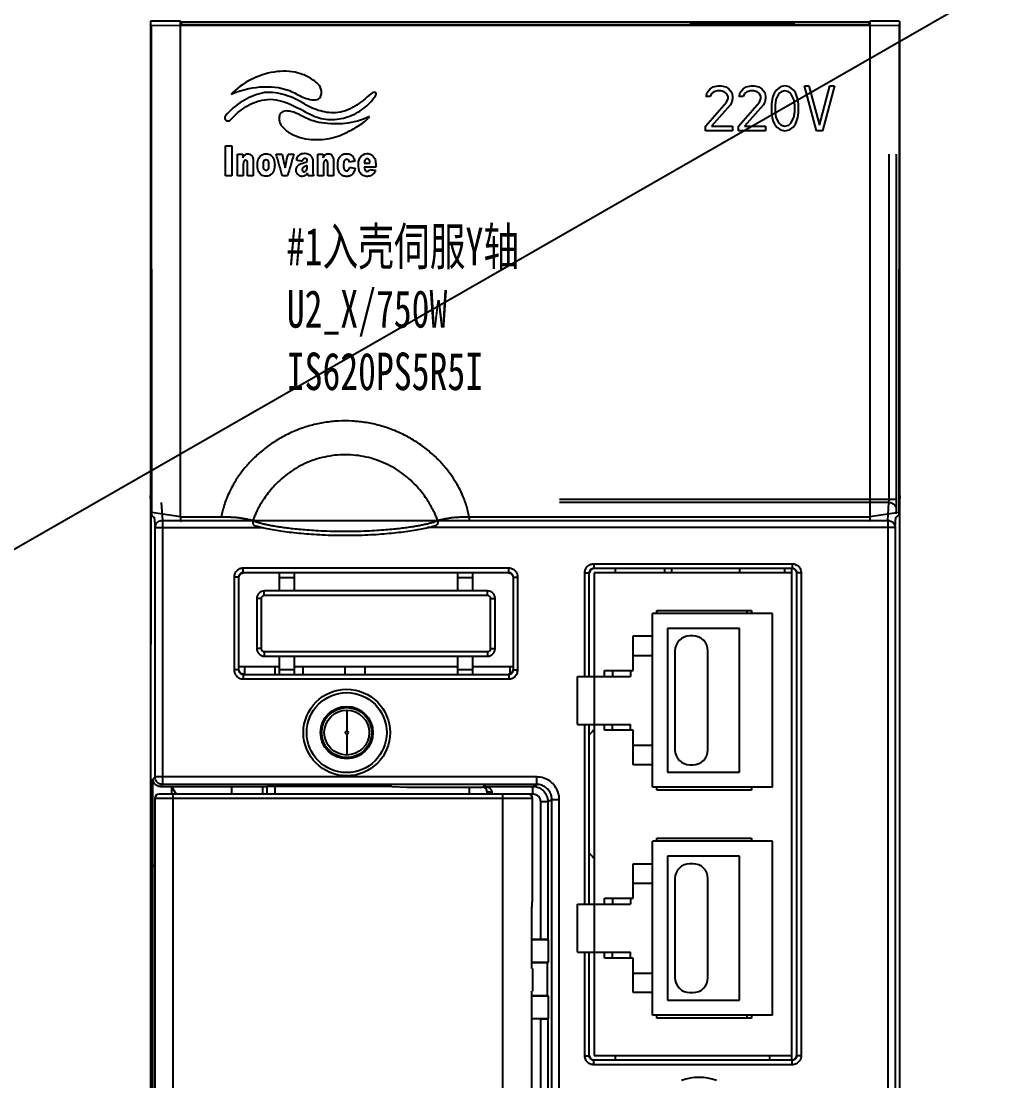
# Model space of a CAD drawing. Header units: millimetres. Extents: x 336 to 12810, y -1577 to 4105.
# Drawn here: x 7653.4 to 7719, y 3924.3 to 3995.1 of the extents above; entities that cross this region are included whole.
import ezdxf

# ---------------------------------------------------------------- set-up
doc = ezdxf.new("R2010")
doc.units = ezdxf.units.MM
doc.layers.add('03___PRT_ALL_CURVES', color=7, linetype='Continuous')
doc.layers.add('20_ALL_FEATURES', color=7, linetype='Continuous')
doc.styles.add('宋', font='', dxfattribs={"width": 0.7})
doc.styles.add('样式 8', font='arial.ttf', dxfattribs={"width": 0.6, "height": 2.5})
doc.styles.get('宋').set_extended_font_data('SimSun')

msp = doc.modelspace()

# ---------------------------------------------------------------- linework, layer by layer
at = {"color": 2}
msp.add_line((6148.29, 3097.062), (7905.608, 4104.721), dxfattribs=at)
at = {"color": 7, "linetype": 'Continuous'}
for p, q in [((7662.021, 3994.873), (7662.021, 3835.978)), ((7662.021, 3994.873), (7662.031, 3994.873)), ((7662.074, 3994.784), (7662.021, 3994.873)), ((7664.021, 3995.052), (7662.031, 3995.052)), ((7662.031, 3995.052), (7662.031, 3994.873)), ((7662.074, 3994.784), (7662.091, 3962.265)), ((7662.074, 3994.784), (7664.021, 3994.755)), ((7664.021, 3994.827), (7664.021, 3995.051)), ((7710.021, 3994.979), (7664.021, 3994.979)), ((7664.121, 3994.904), (7664.021, 3994.904)), ((7665.021, 3994.813), (7664.021, 3994.827)), ((7664.021, 3961.978), (7664.021, 3994.755)), ((7710.021, 3994.755), (7664.021, 3994.755)), ((7664.121, 3994.904), (7664.121, 3994.826)), ((7709.021, 3994.813), (7665.021, 3994.813)), ((7698.021, 3994.979), (7698.021, 3994.94)), ((7698.021, 3994.94), (7705.021, 3994.94)), ((7705.021, 3994.979), (7705.021, 3994.94)), ((7710.021, 3994.827), (7709.021, 3994.813)), ((7709.986, 3994.904), (7709.907, 3994.826)), ((7709.985, 3994.828), (7709.986, 3994.904)), ((7710.021, 3994.904), (7709.986, 3994.904)), ((7712.011, 3995.052), (7710.021, 3995.052)), ((7710.021, 3995.052), (7710.021, 3994.827)), ((7710.021, 3994.755), (7711.969, 3994.784)), ((7710.021, 3994.755), (7710.021, 3961.978)), ((7711.969, 3994.784), (7711.952, 3962.265)), ((7711.969, 3994.784), (7712.021, 3994.873)), ((7712.011, 3995.052), (7712.011, 3994.873)), ((7712.021, 3994.873), (7712.011, 3994.873)), ((7712.021, 3835.979), (7712.021, 3994.873)), ((7711.303, 3963.132), (7711.303, 3986.179)), ((7711.803, 3963.132), (7711.803, 3986.179)), ((7662.091, 3962.187), (7662.021, 3963.4)), ((7662.022, 3963.381), (7662.021, 3963.4)), ((7662.09, 3962.187), (7662.022, 3963.381)), ((7712.021, 3963.4), (7711.952, 3962.187)), ((7712.021, 3963.381), (7711.957, 3962.265)), ((7712.021, 3963.4), (7712.021, 3963.381)), ((7662.749, 3962.939), (7662.827, 3961.738)), ((7711.803, 3963.132), (7689.321, 3963.132)), ((7711.294, 3962.939), (7689.321, 3962.939)), ((7711.216, 3961.738), (7711.294, 3962.939)), ((7662.021, 3962.479), (7662.06, 3962.479)), ((7662.06, 3953.479), (7662.06, 3962.479)), ((7664.021, 3961.969), (7662.091, 3962.265)), ((7662.091, 3962.187), (7662.091, 3962.17)), ((7662.282, 3961.951), (7662.327, 3961.255)), ((7664.021, 3961.978), (7666.758, 3961.978)), ((7683.285, 3961.978), (7710.021, 3961.978)), ((7683.285, 3961.978), (7683.285, 3961.678)), ((7711.952, 3962.265), (7710.022, 3961.969)), ((7711.716, 3961.255), (7711.761, 3961.951)), ((7711.776, 3962.182), (7711.794, 3962.456)), ((7711.952, 3962.187), (7711.951, 3962.17)), ((7662.327, 3944.618), (7662.327, 3961.255)), ((7662.327, 3961.255), (7669.534, 3961.255)), ((7662.827, 3961.738), (7711.216, 3961.738)), ((7662.827, 3961.738), (7662.827, 3944.118)), ((7711.716, 3961.255), (7680.509, 3961.255)), ((7711.216, 3961.738), (7711.216, 3836.284)), ((7711.716, 3961.255), (7711.716, 3836.284)), ((7668.206, 3958.244), (7668.206, 3958.544)), ((7685.937, 3958.544), (7668.206, 3958.544)), ((7685.937, 3958.244), (7685.937, 3958.544)), ((7691.605, 3958.845), (7704.838, 3958.845)), ((7691.605, 3958.845), (7691.605, 3958.545)), ((7691.605, 3958.545), (7704.838, 3958.545)), ((7693.021, 3958.545), (7693.021, 3958.229)), ((7696.321, 3958.545), (7696.321, 3958.229)), ((7696.821, 3958.229), (7696.821, 3958.545)), ((7701.321, 3958.545), (7701.321, 3958.229)), ((7704.321, 3958.545), (7704.321, 3958.229)), ((7704.821, 3925.729), (7704.821, 3958.545)), ((7704.838, 3958.845), (7704.838, 3958.545)), ((7667.606, 3957.944), (7667.606, 3951.763)), ((7667.906, 3957.944), (7667.606, 3957.944)), ((7667.906, 3957.944), (7667.906, 3951.763)), ((7667.906, 3957.944), (7667.921, 3957.929)), ((7668.206, 3958.244), (7668.221, 3958.229)), ((7685.937, 3958.244), (7668.206, 3958.244)), ((7670.621, 3958.229), (7670.621, 3957.029)), ((7670.621, 3957.929), (7671.621, 3957.929)), ((7671.621, 3958.229), (7671.621, 3957.029)), ((7682.521, 3958.229), (7682.521, 3957.029)), ((7682.521, 3957.929), (7683.521, 3957.929)), ((7683.521, 3958.229), (7683.521, 3957.029)), ((7685.922, 3958.229), (7685.937, 3958.244)), ((7686.221, 3957.929), (7686.237, 3957.944)), ((7686.237, 3951.763), (7686.237, 3957.944)), ((7686.237, 3957.944), (7686.537, 3957.944)), ((7686.537, 3951.763), (7686.537, 3957.944)), ((7691.005, 3951.329), (7691.005, 3958.245)), ((7691.005, 3958.245), (7691.305, 3958.245)), ((7691.305, 3951.329), (7691.305, 3958.245)), ((7704.821, 3958.229), (7691.621, 3958.229)), ((7691.621, 3958.229), (7691.621, 3951.329)), ((7705.138, 3958.245), (7705.138, 3926.012)), ((7705.438, 3958.245), (7705.138, 3958.245)), ((7705.438, 3958.245), (7705.438, 3926.012)), ((7669.621, 3956.729), (7669.621, 3957.029)), ((7684.521, 3957.029), (7669.621, 3957.029)), ((7684.521, 3956.729), (7684.521, 3957.029)), ((7669.121, 3956.529), (7669.121, 3953.179)), ((7669.421, 3956.529), (7669.121, 3956.529)), ((7669.421, 3956.529), (7669.421, 3953.179)), ((7684.521, 3956.729), (7669.621, 3956.729)), ((7684.721, 3956.529), (7685.021, 3956.529)), ((7684.721, 3953.179), (7684.721, 3956.529)), ((7685.021, 3953.179), (7685.021, 3956.529)), ((7695.821, 3955.729), (7702.121, 3955.729)), ((7695.821, 3955.529), (7695.821, 3955.729)), ((7701.821, 3955.729), (7701.821, 3955.529)), ((7702.121, 3955.729), (7702.121, 3955.529)), ((7703.521, 3955.529), (7695.521, 3955.529)), ((7695.521, 3943.929), (7695.521, 3955.529)), ((7703.521, 3943.929), (7703.521, 3955.529)), ((7701.321, 3954.529), (7696.521, 3954.529)), ((7696.521, 3954.529), (7696.521, 3944.929)), ((7701.321, 3944.929), (7701.321, 3954.529)), ((7662.021, 3953.479), (7662.06, 3953.479)), ((7694.221, 3951.729), (7694.221, 3954.029)), ((7694.221, 3954.029), (7695.521, 3954.029)), ((7698.221, 3954.029), (7698.021, 3954.029)), ((7669.421, 3953.179), (7669.121, 3953.179)), ((7669.621, 3952.979), (7669.621, 3952.679)), ((7669.621, 3952.979), (7684.521, 3952.979)), ((7684.521, 3952.979), (7684.521, 3952.679)), ((7684.721, 3953.179), (7685.021, 3953.179)), ((7697.021, 3953.029), (7697.021, 3946.429)), ((7699.221, 3946.429), (7699.221, 3953.029)), ((7669.621, 3952.679), (7684.521, 3952.679)), ((7670.621, 3952.679), (7670.621, 3951.479)), ((7671.621, 3952.679), (7671.621, 3951.479)), ((7682.521, 3952.679), (7682.521, 3951.479)), ((7683.521, 3952.679), (7683.521, 3951.479)), ((7694.221, 3952.729), (7695.521, 3952.729)), ((7667.906, 3951.763), (7667.606, 3951.763)), ((7667.906, 3951.763), (7667.921, 3951.779)), ((7667.921, 3951.979), (7670.621, 3951.979)), ((7668.206, 3951.463), (7668.221, 3951.479)), ((7668.206, 3951.463), (7668.206, 3951.163)), ((7668.206, 3951.463), (7685.937, 3951.463)), ((7668.321, 3951.479), (7668.321, 3951.979)), ((7670.321, 3951.979), (7670.321, 3951.479)), ((7670.621, 3951.779), (7671.621, 3951.779)), ((7671.621, 3951.979), (7682.521, 3951.979)), ((7672.221, 3951.479), (7672.221, 3951.979)), ((7675.021, 3951.479), (7675.021, 3951.979)), ((7676.321, 3951.979), (7676.321, 3951.479)), ((7682.521, 3951.779), (7683.521, 3951.779)), ((7683.521, 3951.979), (7686.221, 3951.979)), ((7685.937, 3951.463), (7685.922, 3951.479)), ((7685.937, 3951.463), (7685.937, 3951.163)), ((7686.021, 3951.479), (7686.021, 3951.979)), ((7686.237, 3951.763), (7686.221, 3951.779)), ((7686.237, 3951.763), (7686.537, 3951.763)), ((7692.321, 3951.729), (7694.221, 3951.729)), ((7692.321, 3951.329), (7692.321, 3951.729)), ((7692.851, 3951.729), (7692.851, 3951.329)), ((7694.051, 3951.729), (7694.051, 3951.329)), ((7668.206, 3951.163), (7685.937, 3951.163)), ((7690.521, 3951.329), (7694.051, 3951.329)), ((7690.521, 3948.129), (7690.521, 3951.329)), ((7691.645, 3948.129), (7691.645, 3951.329)), ((7675.121, 3949.079), (7675.121, 3947.679)), ((7690.521, 3948.129), (7694.051, 3948.129)), ((7691.005, 3936.129), (7691.005, 3948.129)), ((7691.305, 3936.129), (7691.305, 3948.129)), ((7691.621, 3948.129), (7691.621, 3936.129)), ((7692.321, 3947.729), (7692.321, 3948.129)), ((7692.851, 3947.729), (7692.851, 3948.129)), ((7694.051, 3947.729), (7694.051, 3948.129)), ((7675.121, 3947.479), (7675.121, 3946.079)), ((7694.221, 3947.729), (7692.321, 3947.729)), ((7694.221, 3945.429), (7694.221, 3947.729)), ((7694.221, 3946.729), (7695.521, 3946.729)), ((7695.521, 3945.429), (7694.221, 3945.429)), ((7698.021, 3945.429), (7698.221, 3945.429)), ((7662.327, 3944.618), (7662.187, 3944.478)), ((7662.187, 3938.644), (7662.187, 3944.478)), ((7687.801, 3944.618), (7662.327, 3944.618)), ((7687.801, 3944.118), (7687.801, 3944.618)), ((7696.521, 3944.929), (7701.321, 3944.929)), ((7662.827, 3944.118), (7662.687, 3943.979)), ((7662.687, 3943.979), (7669.516, 3943.979)), ((7687.801, 3944.118), (7662.827, 3944.118)), ((7663.421, 3943.979), (7663.734, 3943.479)), ((7663.421, 3943.979), (7663.421, 3943.479)), ((7667.421, 3943.979), (7667.421, 3943.479)), ((7669.516, 3943.479), (7669.516, 3943.979)), ((7678.121, 3943.975), (7669.799, 3943.975)), ((7669.818, 3943.975), (7669.816, 3943.973)), ((7669.816, 3943.479), (7669.816, 3943.973)), ((7670.321, 3943.975), (7670.321, 3943.479)), ((7678.121, 3943.975), (7679.121, 3943.94)), ((7679.121, 3943.94), (7684.183, 3943.94)), ((7683.321, 3943.479), (7683.321, 3943.94)), ((7684.183, 3943.94), (7684.23, 3943.987)), ((7684.23, 3943.987), (7687.54, 3943.987)), ((7684.483, 3943.64), (7684.517, 3943.674)), ((7684.483, 3943.479), (7684.483, 3943.64)), ((7687.539, 3943.487), (7687.539, 3943.987)), ((7687.54, 3943.987), (7687.801, 3944.118)), ((7703.521, 3943.929), (7695.521, 3943.929)), ((7695.821, 3943.729), (7695.821, 3943.929)), ((7702.121, 3943.729), (7695.821, 3943.729)), ((7702.121, 3943.929), (7702.121, 3943.729)), ((7662.306, 3943.179), (7662.306, 3850.779)), ((7687.506, 3943.179), (7662.306, 3943.179)), ((7687.206, 3943.479), (7662.606, 3943.479)), ((7663.506, 3943.479), (7663.506, 3850.479)), ((7685.506, 3943.479), (7685.506, 3850.479)), ((7687.206, 3943.487), (7687.539, 3943.487)), ((7687.506, 3936.499), (7687.506, 3943.179)), ((7688.039, 3942.987), (7688.039, 3933.771)), ((7688.039, 3942.987), (7688.538, 3942.987)), ((7688.538, 3942.987), (7688.801, 3943.119)), ((7688.538, 3942.987), (7688.538, 3933.763)), ((7688.801, 3850.838), (7688.801, 3943.119)), ((7688.801, 3943.119), (7689.301, 3943.119)), ((7689.301, 3850.838), (7689.301, 3943.119)), ((7703.521, 3940.329), (7695.521, 3940.329)), ((7695.521, 3928.729), (7695.521, 3940.329)), ((7695.821, 3940.529), (7702.121, 3940.529)), ((7695.821, 3940.329), (7695.821, 3940.529)), ((7702.121, 3940.529), (7702.121, 3940.329)), ((7703.521, 3928.729), (7703.521, 3940.329)), ((7701.321, 3939.329), (7696.521, 3939.329)), ((7696.521, 3939.329), (7696.521, 3929.729)), ((7701.321, 3929.729), (7701.321, 3939.329)), ((7662.306, 3938.764), (7662.186, 3938.643)), ((7662.186, 3904.88), (7662.186, 3938.643)), ((7694.221, 3936.529), (7694.221, 3938.829)), ((7694.221, 3938.829), (7695.521, 3938.829)), ((7698.221, 3938.829), (7698.021, 3938.829)), ((7694.221, 3937.529), (7695.521, 3937.529)), ((7697.021, 3937.829), (7697.021, 3931.229)), ((7699.221, 3931.229), (7699.221, 3937.829)), ((7692.321, 3936.129), (7692.321, 3936.529)), ((7692.321, 3936.529), (7694.221, 3936.529)), ((7692.851, 3936.529), (7692.851, 3936.129)), ((7694.051, 3936.529), (7694.051, 3936.129)), ((7687.475, 3931.829), (7687.475, 3935.899)), ((7687.48, 3935.887), (7687.475, 3935.899)), ((7687.48, 3931.829), (7687.48, 3935.887)), ((7690.521, 3932.929), (7690.521, 3936.129)), ((7690.521, 3936.129), (7694.051, 3936.129)), ((7691.645, 3932.929), (7691.645, 3936.129)), ((7688.039, 3933.771), (7687.48, 3933.771)), ((7688.577, 3933.743), (7687.48, 3933.743)), ((7688.538, 3933.763), (7688.577, 3933.743)), ((7688.577, 3932.249), (7688.577, 3933.743)), ((7687.48, 3932.249), (7688.577, 3932.249)), ((7688.521, 3932.221), (7688.577, 3932.249)), ((7690.521, 3932.929), (7694.051, 3932.929)), ((7691.005, 3926.012), (7691.005, 3932.929)), ((7691.305, 3926.012), (7691.305, 3932.929)), ((7691.621, 3932.929), (7691.621, 3926.029)), ((7692.321, 3932.529), (7692.321, 3932.929)), ((7694.221, 3932.529), (7692.321, 3932.529)), ((7692.851, 3932.529), (7692.851, 3932.929)), ((7694.051, 3932.529), (7694.051, 3932.929)), ((7694.221, 3930.229), (7694.221, 3932.529)), ((7687.475, 3931.829), (7687.506, 3931.829)), ((7688.521, 3932.221), (7687.48, 3932.221)), ((7687.506, 3931.829), (7687.506, 3930.329)), ((7688.521, 3930.021), (7688.521, 3932.221)), ((7694.221, 3931.529), (7695.521, 3931.529)), ((7687.475, 3922.258), (7687.475, 3930.329)), ((7687.475, 3930.329), (7687.506, 3930.329)), ((7687.48, 3922.27), (7687.48, 3930.329)), ((7695.521, 3930.229), (7694.221, 3930.229)), ((7698.021, 3930.229), (7698.221, 3930.229)), ((7688.521, 3930.021), (7687.48, 3930.021)), ((7688.577, 3929.993), (7687.48, 3929.993)), ((7688.521, 3930.021), (7688.577, 3929.993)), ((7688.577, 3928.499), (7688.577, 3929.993)), ((7696.521, 3929.729), (7701.321, 3929.729)), ((7703.521, 3928.729), (7695.521, 3928.729)), ((7695.821, 3928.529), (7695.821, 3928.729)), ((7701.821, 3928.729), (7701.821, 3928.529)), ((7702.121, 3928.729), (7702.121, 3928.529)), ((7687.48, 3928.499), (7688.577, 3928.499)), ((7688.039, 3928.471), (7687.48, 3928.471)), ((7688.039, 3928.471), (7688.039, 3889.979)), ((7688.538, 3928.479), (7688.577, 3928.499)), ((7688.538, 3928.479), (7688.538, 3889.979)), ((7702.121, 3928.529), (7695.821, 3928.529)), ((7691.005, 3926.012), (7691.305, 3926.012)), ((7691.621, 3926.029), (7704.821, 3926.029)), ((7693.021, 3926.029), (7693.021, 3925.712)), ((7703.321, 3926.029), (7703.321, 3925.712)), ((7705.438, 3926.012), (7705.138, 3926.012)), ((7704.838, 3925.712), (7691.605, 3925.712)), ((7691.605, 3925.412), (7691.605, 3925.712)), ((7704.838, 3925.412), (7691.605, 3925.412)), ((7704.838, 3925.412), (7704.838, 3925.712))]:
    msp.add_line(p, q, dxfattribs=at)
for radius in [2.89, 2.669, 1.751, 1.672, 1.5, 0.1]:
    msp.add_circle((7675.121, 3947.579), radius, dxfattribs=at)
for centre, radius, start, end in [((7669.621, 3956.529), 0.5, 90, 180), ((7684.521, 3956.529), 0.5, 0, 90), ((7669.621, 3956.529), 0.2, 90, 180), ((7684.521, 3956.529), 0.2, 0, 90), ((7698.021, 3953.029), 1, 90, 180), ((7698.221, 3953.029), 1, 0, 90), ((7669.621, 3953.179), 0.5, 180, 270), ((7669.621, 3953.179), 0.2, 180, 270), ((7684.521, 3953.179), 0.5, 270, 0), ((7684.521, 3953.179), 0.2, 270, 0), ((7695.821, 3943.479), 6, 134.823, 138.97307), ((7698.021, 3946.429), 1, 180, 270), ((7698.221, 3946.429), 1, 270, 0), ((7662.606, 3943.179), 0.3, 90, 180), ((7687.206, 3943.179), 0.3, 0, 90), ((7695.821, 3943.479), 6, 221.02693, 225.177), ((7698.021, 3937.829), 1, 90, 180), ((7698.221, 3937.829), 1, 0, 90), ((7698.021, 3931.229), 1, 180, 270), ((7698.221, 3931.229), 1, 270, 0), ((7698.621, 3921.25), 3.317, 69.31391, 110.69797)]:
    msp.add_arc(centre, radius, start, end, dxfattribs=at)
for points, start_tangent, end_tangent in [([(7683.285, 3961.978), (7683.209, 3962.356), (7683.098, 3962.757), (7682.945, 3963.185), (7682.744, 3963.645), (7682.481, 3964.142), (7682.146, 3964.672), (7681.728, 3965.227), (7681.214, 3965.799), (7680.591, 3966.37), (7679.867, 3966.91), (7679.068, 3967.383), (7678.22, 3967.77), (7677.337, 3968.064), (7676.427, 3968.263), (7675.501, 3968.363), (7674.569, 3968.365), (7673.642, 3968.267), (7672.732, 3968.071), (7671.848, 3967.78), (7670.999, 3967.396), (7670.198, 3966.924), (7669.47, 3966.385), (7668.843, 3965.812), (7668.324, 3965.239), (7667.903, 3964.681), (7667.566, 3964.149), (7667.302, 3963.65), (7667.099, 3963.188), (7666.946, 3962.759), (7666.834, 3962.357), (7666.758, 3961.978)], (-0.158449, 0.987367), (-0.158453, -0.987366)), ([(7681.186, 3961.724), (7681.098, 3961.952), (7680.987, 3962.21), (7680.847, 3962.498), (7680.669, 3962.821), (7680.445, 3963.178), (7680.167, 3963.564), (7679.825, 3963.973), (7679.408, 3964.394), (7678.91, 3964.81), (7678.342, 3965.193), (7677.728, 3965.519), (7677.084, 3965.778), (7676.414, 3965.965), (7675.726, 3966.08), (7675.031, 3966.119), (7674.336, 3966.082), (7673.648, 3965.969), (7672.977, 3965.784), (7672.332, 3965.528), (7671.717, 3965.203), (7671.147, 3964.82), (7670.646, 3964.404), (7670.226, 3963.982), (7669.881, 3963.571), (7669.601, 3963.183), (7669.376, 3962.824), (7669.197, 3962.5), (7669.056, 3962.211), (7668.945, 3961.953), (7668.857, 3961.724)], (-0.336663, 0.941625), (-0.336661, -0.941626)), ([(7711.294, 3962.939), (7711.298, 3962.974), (7711.3, 3962.996), (7711.301, 3963.023), (7711.302, 3963.056), (7711.303, 3963.093), (7711.303, 3963.132)], (0.222501, 0.974932), (-0.000007, 1)), ([(7711.294, 3962.939), (7711.543, 3962.873), (7711.726, 3962.697), (7711.794, 3962.456)], (0.99999, -0.004364), (0.004676, -0.999989)), ([(7711.794, 3962.456), (7711.795, 3962.482), (7711.797, 3962.522), (7711.798, 3962.579), (7711.8, 3962.655), (7711.801, 3962.751), (7711.802, 3962.866), (7711.803, 3962.995), (7711.803, 3963.132)], (0.065022, 0.997884), (-0.000064, 1)), ([(7662.091, 3962.213), (7662.091, 3962.239), (7662.091, 3962.265)], (0.002955, 0.999996), (-0.000522, 1)), ([(7662.091, 3962.187), (7662.091, 3962.213)], (0.004788, 0.999989), (0.002955, 0.999996)), ([(7662.091, 3962.17), (7662.1, 3962.119), (7662.125, 3962.059), (7662.163, 3962.012), (7662.212, 3961.977), (7662.267, 3961.956), (7662.291, 3961.951)], (0.058249, -0.998302), (0.988517, -0.151107)), ([(7664.021, 3961.969), (7664.019, 3961.907), (7664.019, 3961.849), (7664.023, 3961.796), (7664.03, 3961.751), (7664.039, 3961.716), (7664.051, 3961.692), (7664.064, 3961.68), (7664.068, 3961.679)], (-0.064441, -0.997922), (0.992881, -0.119113)), ([(7664.021, 3961.969), (7664.021, 3961.972), (7664.021, 3961.975), (7664.021, 3961.978)], (0.064441, 0.997922), (0, 1)), ([(7666.758, 3961.978), (7667.012, 3961.979), (7667.291, 3961.972), (7667.58, 3961.955), (7667.862, 3961.929), (7668.126, 3961.894), (7668.361, 3961.853), (7668.563, 3961.809), (7668.729, 3961.765), (7668.857, 3961.724)], (0.999877, 0.015698), (0.946467, -0.3228)), ([(7681.186, 3961.724), (7681.314, 3961.765), (7681.48, 3961.809), (7681.683, 3961.854), (7681.918, 3961.895), (7682.181, 3961.929), (7682.464, 3961.955), (7682.753, 3961.972), (7683.031, 3961.979), (7683.285, 3961.978)], (0.946467, 0.322799), (0.999877, -0.015694)), ([(7710.022, 3961.969), (7710.024, 3961.907), (7710.024, 3961.849), (7710.02, 3961.796), (7710.013, 3961.751), (7710.004, 3961.716), (7709.992, 3961.692), (7709.979, 3961.68), (7709.975, 3961.679)], (0.064441, -0.997922), (-0.992805, -0.11974)), ([(7710.021, 3961.978), (7710.022, 3961.975), (7710.022, 3961.972), (7710.022, 3961.969)], (0, -1), (0.064441, -0.997922)), ([(7711.952, 3962.17), (7711.943, 3962.119), (7711.918, 3962.059), (7711.88, 3962.012), (7711.831, 3961.977), (7711.776, 3961.956), (7711.752, 3961.951)], (-0.058406, -0.998293), (-0.988508, -0.15117)), ([(7711.952, 3962.265), (7711.952, 3962.239), (7711.952, 3962.213)], (-0.000522, -1), (0.002955, -0.999996)), ([(7711.952, 3962.213), (7711.952, 3962.187)], (0.002955, -0.999996), (0.004788, -0.999989)), ([(7662.327, 3961.255), (7662.337, 3961.35), (7662.371, 3961.45), (7662.433, 3961.551), (7662.529, 3961.642), (7662.661, 3961.71), (7662.827, 3961.738)], (0.004676, 0.999989), (0.99999, 0.004364)), ([(7668.857, 3961.724), (7668.845, 3961.644), (7668.849, 3961.568), (7668.869, 3961.499), (7668.903, 3961.445), (7668.95, 3961.409), (7668.973, 3961.399)], (-0.245809, -0.969318), (0.95301, -0.30294)), ([(7668.857, 3961.724), (7669.037, 3961.66), (7669.245, 3961.597), (7669.476, 3961.535), (7669.726, 3961.477), (7669.993, 3961.422), (7670.286, 3961.369), (7670.621, 3961.315), (7671.001, 3961.26), (7671.43, 3961.207), (7671.912, 3961.156), (7672.454, 3961.11), (7673.068, 3961.068), (7673.781, 3961.035), (7674.597, 3961.015), (7675.451, 3961.015), (7676.266, 3961.035), (7676.978, 3961.068), (7677.591, 3961.11), (7678.133, 3961.157), (7678.615, 3961.207), (7679.043, 3961.26), (7679.423, 3961.315), (7679.757, 3961.369), (7680.05, 3961.422), (7680.317, 3961.477), (7680.567, 3961.535), (7680.798, 3961.597), (7681.006, 3961.66), (7681.186, 3961.724)], (0.933783, -0.35784), (0.933783, 0.35784)), ([(7668.973, 3961.399), (7669.338, 3961.298), (7669.79, 3961.199), (7670.291, 3961.107), (7670.84, 3961.023), (7671.436, 3960.945), (7672.081, 3960.877), (7672.772, 3960.821), (7673.497, 3960.778), (7674.248, 3960.751), (7675.012, 3960.742), (7675.777, 3960.751), (7676.53, 3960.777), (7677.258, 3960.82), (7677.95, 3960.876), (7678.598, 3960.944), (7679.196, 3961.021), (7679.746, 3961.106), (7680.248, 3961.198), (7680.701, 3961.297), (7681.069, 3961.399)], (0.953081, -0.302715), (0.953092, 0.302681)), ([(7681.186, 3961.724), (7681.198, 3961.644), (7681.194, 3961.568), (7681.174, 3961.499), (7681.139, 3961.445), (7681.093, 3961.409), (7681.069, 3961.399)], (0.245794, -0.969322), (-0.953033, -0.302868)), ([(7711.216, 3961.738), (7711.314, 3961.728), (7711.419, 3961.696), (7711.523, 3961.635), (7711.617, 3961.542), (7711.687, 3961.415), (7711.716, 3961.255)], (0.99999, -0.004364), (0.004676, -0.999989)), ([(7668.206, 3958.544), (7668.133, 3958.54), (7668.053, 3958.525), (7667.969, 3958.496), (7667.881, 3958.449), (7667.796, 3958.382), (7667.719, 3958.295), (7667.658, 3958.189), (7667.619, 3958.07), (7667.606, 3957.944)], (-1, -0.000011), (0.000067, -1)), ([(7686.537, 3957.944), (7686.533, 3958.019), (7686.517, 3958.1), (7686.487, 3958.186), (7686.439, 3958.274), (7686.371, 3958.359), (7686.283, 3958.435), (7686.178, 3958.494), (7686.06, 3958.532), (7685.937, 3958.544)], (0, 1), (-1, 0.00004)), ([(7691.005, 3958.245), (7691.011, 3958.331), (7691.031, 3958.422), (7691.07, 3958.517), (7691.131, 3958.614), (7691.219, 3958.704), (7691.331, 3958.779), (7691.463, 3958.828), (7691.605, 3958.845)], (-0.000012, 1), (1, 0.000049)), ([(7691.305, 3958.245), (7691.308, 3958.288), (7691.318, 3958.333), (7691.337, 3958.381), (7691.368, 3958.429), (7691.412, 3958.475), (7691.468, 3958.512), (7691.534, 3958.537), (7691.605, 3958.545)], (-0.000084, 1), (1, -0.000044)), ([(7691.471, 3958.488), (7691.362, 3958.379), (7691.321, 3958.229)], (-0.867069, -0.498188), (0, -1)), ([(7691.621, 3958.529), (7691.471, 3958.488)], (-1, 0), (-0.867069, -0.498188)), ([(7705.067, 3958.416), (7704.962, 3958.503), (7704.827, 3958.534)], (-0.603787, 0.797146), (-0.999999, -0.001222)), ([(7704.838, 3958.845), (7704.924, 3958.839), (7705.015, 3958.819), (7705.11, 3958.78), (7705.207, 3958.719), (7705.297, 3958.631), (7705.372, 3958.519), (7705.421, 3958.388), (7705.438, 3958.245)], (1, 0.000012), (0.000049, -1)), ([(7704.838, 3958.545), (7704.881, 3958.542), (7704.926, 3958.532), (7704.974, 3958.513), (7705.022, 3958.482), (7705.068, 3958.438), (7705.105, 3958.382), (7705.13, 3958.316), (7705.138, 3958.245)], (1, 0.000084), (-0.000044, -1)), ([(7705.121, 3958.295), (7705.067, 3958.416)], (-0.201059, 0.979579), (-0.603787, 0.797146)), ([(7668.206, 3958.244), (7668.169, 3958.242), (7668.13, 3958.235), (7668.087, 3958.22), (7668.043, 3958.197), (7668.001, 3958.163), (7667.962, 3958.12), (7667.932, 3958.067), (7667.912, 3958.007), (7667.906, 3957.944)], (-1, 0.000297), (0.000348, -1)), ([(7667.921, 3957.929), (7667.962, 3958.079), (7668.071, 3958.188), (7668.221, 3958.229)], (0, 1), (1, 0)), ([(7685.922, 3958.229), (7686.072, 3958.188), (7686.181, 3958.079), (7686.221, 3957.929)], (1, 0), (0, -1)), ([(7686.237, 3957.944), (7686.235, 3957.982), (7686.227, 3958.022), (7686.212, 3958.065), (7686.188, 3958.109), (7686.154, 3958.152), (7686.11, 3958.19), (7686.058, 3958.219), (7685.999, 3958.238), (7685.937, 3958.244)], (0.000305, 1), (-1, -0.000279)), ([(7667.606, 3951.763), (7667.61, 3951.69), (7667.625, 3951.611), (7667.654, 3951.526), (7667.701, 3951.438), (7667.768, 3951.353), (7667.855, 3951.276), (7667.961, 3951.215), (7668.08, 3951.176), (7668.206, 3951.163)], (0.000011, -1), (1, 0.000067)), ([(7667.906, 3951.763), (7667.908, 3951.726), (7667.915, 3951.687), (7667.93, 3951.644), (7667.953, 3951.601), (7667.987, 3951.558), (7668.03, 3951.519), (7668.083, 3951.489), (7668.143, 3951.469), (7668.206, 3951.463)], (-0.000297, -1), (1, 0.000348)), ([(7668.221, 3951.479), (7668.071, 3951.519), (7667.962, 3951.629), (7667.921, 3951.779)], (-1, 0), (0, 1)), ([(7685.922, 3951.479), (7686.072, 3951.519), (7686.181, 3951.629), (7686.221, 3951.779)], (1, 0), (0, 1)), ([(7685.937, 3951.463), (7685.974, 3951.465), (7686.013, 3951.473), (7686.056, 3951.487), (7686.1, 3951.51), (7686.142, 3951.544), (7686.181, 3951.587), (7686.211, 3951.64), (7686.231, 3951.7), (7686.237, 3951.763)], (1, -0.000297), (-0.000348, 1)), ([(7685.937, 3951.163), (7686.01, 3951.167), (7686.09, 3951.182), (7686.174, 3951.212), (7686.262, 3951.258), (7686.347, 3951.325), (7686.424, 3951.412), (7686.485, 3951.518), (7686.524, 3951.637), (7686.537, 3951.763)], (1, 0.000011), (-0.000067, 1)), ([(7662.687, 3943.979), (7662.496, 3944.017), (7662.334, 3944.125), (7662.225, 3944.287), (7662.187, 3944.478)], (-1, 0), (0, 1)), ([(7662.827, 3944.118), (7662.728, 3944.128), (7662.624, 3944.162), (7662.52, 3944.224), (7662.426, 3944.32), (7662.355, 3944.453), (7662.327, 3944.618)], (-1, 0.000305), (-0.000305, 1)), ([(7689.301, 3943.119), (7689.228, 3943.582), (7689.015, 3944), (7688.684, 3944.331), (7688.266, 3944.544), (7687.801, 3944.618)], (-0.000061, 1), (-1, -0.000066)), ([(7669.516, 3943.979), (7669.638, 3943.978), (7669.737, 3943.977), (7669.799, 3943.975)], (1, 0), (0.998784, -0.04931)), ([(7684.483, 3943.64), (7684.443, 3943.79), (7684.333, 3943.9), (7684.183, 3943.94)], (0, 1), (-1, 0)), ([(7684.817, 3943.604), (7684.814, 3943.643), (7684.804, 3943.684), (7684.786, 3943.725), (7684.761, 3943.766), (7684.726, 3943.806), (7684.683, 3943.845), (7684.629, 3943.882), (7684.566, 3943.916), (7684.494, 3943.944), (7684.413, 3943.966), (7684.325, 3943.981), (7684.23, 3943.987)], (0.00666, 0.999978), (-0.999917, 0.012882)), ([(7684.516, 3943.487), (7684.516, 3943.582), (7684.517, 3943.674)], (-0.000006, 1), (0.004186, 0.999991)), ([(7684.517, 3943.674), (7684.559, 3943.639), (7684.668, 3943.614), (7684.817, 3943.604)], (0.07253, -0.997366), (0.999992, -0.003962)), ([(7684.816, 3943.487), (7684.816, 3943.546), (7684.817, 3943.604)], (0, 1), (0.006701, 0.999978)), ([(7687.54, 3943.987), (7687.66, 3943.98), (7687.784, 3943.956), (7687.911, 3943.915), (7688.039, 3943.853), (7688.165, 3943.767), (7688.285, 3943.653), (7688.39, 3943.511), (7688.471, 3943.348), (7688.522, 3943.17), (7688.538, 3942.987)], (1, -0.000799), (0.000313, -1)), ([(7688.801, 3943.119), (7688.753, 3943.428), (7688.611, 3943.706), (7688.39, 3943.927), (7688.111, 3944.069), (7687.801, 3944.118)], (0.000286, 1), (-1, -0.000321)), ([(7687.539, 3943.487), (7687.6, 3943.483)], (1, -0.000001), (0.992559, -0.121764)), ([(7687.6, 3943.483), (7687.662, 3943.472), (7687.725, 3943.451), (7687.789, 3943.42), (7687.852, 3943.377), (7687.912, 3943.32), (7687.964, 3943.249), (7688.005, 3943.168), (7688.03, 3943.079), (7688.039, 3942.987)], (0.992559, -0.121764), (0.000034, -1)), ([(7687.475, 3935.899), (7687.498, 3936.191), (7687.506, 3936.499)], (0.104868, 0.994486), (0.000126, 1)), ([(7687.481, 3935.899), (7687.491, 3936.025), (7687.504, 3936.326), (7687.506, 3936.499)], (0.085413, 0.996346), (0.000108, 1)), ([(7687.48, 3935.885), (7687.481, 3935.899)], (0.087397, 0.996174), (0.085413, 0.996346)), ([(7688.538, 3933.763), (7688.495, 3933.766), (7688.386, 3933.769), (7688.226, 3933.77), (7688.039, 3933.771)], (-0.894482, 0.447105), (-1, 0)), ([(7688.039, 3928.471), (7688.226, 3928.472), (7688.386, 3928.474), (7688.495, 3928.476), (7688.538, 3928.479)], (1, 0), (0.894482, 0.447105)), ([(7691.605, 3925.412), (7691.519, 3925.418), (7691.428, 3925.439), (7691.333, 3925.477), (7691.236, 3925.538), (7691.146, 3925.626), (7691.071, 3925.738), (7691.022, 3925.87), (7691.005, 3926.012)], (-1, -0.000012), (-0.000049, 1)), ([(7691.605, 3925.712), (7691.562, 3925.715), (7691.517, 3925.725), (7691.469, 3925.744), (7691.421, 3925.775), (7691.375, 3925.819), (7691.338, 3925.875), (7691.313, 3925.941), (7691.305, 3926.012)], (-1, -0.000084), (0.000044, 1)), ([(7691.321, 3926.029), (7691.362, 3925.879)], (0, -1), (0.498188, -0.867069)), ([(7691.362, 3925.879), (7691.471, 3925.769), (7691.621, 3925.729)], (0.498188, -0.867069), (1, 0)), ([(7704.82, 3925.721), (7704.978, 3925.763), (7705.087, 3925.872), (7705.128, 3926.022)], (1, 0), (0, 1)), ([(7705.438, 3926.012), (7705.432, 3925.926), (7705.411, 3925.835), (7705.373, 3925.74), (7705.312, 3925.644), (7705.224, 3925.553), (7705.112, 3925.478), (7704.98, 3925.429), (7704.838, 3925.412)], (0.000012, -1), (-1, -0.000049)), ([(7705.138, 3926.012), (7705.135, 3925.969), (7705.125, 3925.924), (7705.106, 3925.876), (7705.075, 3925.828), (7705.031, 3925.782), (7704.975, 3925.745), (7704.909, 3925.721), (7704.838, 3925.712)], (0.000084, -1), (-1, 0.000044))]:
    msp.add_spline(points, degree=3, dxfattribs=dict(at, start_tangent=start_tangent, end_tangent=end_tangent))
at = {"layer": '03___PRT_ALL_CURVES', "color": 7, "linetype": 'Continuous'}
for p, q in [((7699.11, 3990.027), (7699.16, 3990.283)), ((7699.16, 3990.283), (7699.36, 3990.538)), ((7699.36, 3990.538), (7699.56, 3990.666)), ((7699.61, 3990.347), (7699.46, 3990.219)), ((7699.56, 3990.666), (7699.91, 3990.729)), ((7699.86, 3990.41), (7699.61, 3990.347)), ((7700.06, 3990.41), (7699.86, 3990.41)), ((7699.91, 3990.729), (7700.11, 3990.729)), ((7700.31, 3990.347), (7700.06, 3990.41)), ((7700.11, 3990.729), (7700.41, 3990.666)), ((7700.46, 3990.219), (7700.31, 3990.347)), ((7700.41, 3990.666), (7700.61, 3990.538)), ((7700.61, 3990.538), (7700.81, 3990.283)), ((7700.81, 3990.283), (7700.86, 3990.027)), ((7701.31, 3990.027), (7701.36, 3990.283)), ((7701.36, 3990.283), (7701.56, 3990.538)), ((7701.56, 3990.538), (7701.76, 3990.666)), ((7701.81, 3990.347), (7701.66, 3990.219)), ((7701.76, 3990.666), (7702.11, 3990.729)), ((7702.06, 3990.41), (7701.81, 3990.347)), ((7702.26, 3990.41), (7702.06, 3990.41)), ((7702.11, 3990.729), (7702.31, 3990.729)), ((7702.51, 3990.347), (7702.26, 3990.41)), ((7702.31, 3990.729), (7702.61, 3990.666)), ((7702.66, 3990.219), (7702.51, 3990.347)), ((7702.61, 3990.666), (7702.81, 3990.538)), ((7702.81, 3990.538), (7703.01, 3990.283)), ((7703.01, 3990.283), (7703.06, 3990.027)), ((7703.66, 3990.283), (7703.56, 3990.027)), ((7703.81, 3990.474), (7703.66, 3990.283)), ((7704.06, 3990.666), (7703.81, 3990.474)), ((7704.11, 3990.347), (7703.96, 3990.219)), ((7704.36, 3990.729), (7704.06, 3990.666)), ((7704.36, 3990.41), (7704.11, 3990.347)), ((7704.66, 3990.666), (7704.36, 3990.729)), ((7704.61, 3990.347), (7704.36, 3990.41)), ((7704.76, 3990.219), (7704.61, 3990.347)), ((7704.91, 3990.474), (7704.66, 3990.666)), ((7705.06, 3990.283), (7704.91, 3990.474)), ((7705.16, 3990.027), (7705.06, 3990.283)), ((7705.66, 3990.729), (7705.96, 3990.729)), ((7706.46, 3987.729), (7705.66, 3990.729)), ((7705.96, 3990.729), (7706.66, 3988.112)), ((7706.66, 3988.112), (7707.36, 3990.729)), ((7707.66, 3990.729), (7706.86, 3987.729)), ((7707.36, 3990.729), (7707.66, 3990.729)), ((7699.06, 3988.049), (7700.46, 3989.644)), ((7699.36, 3990.027), (7699.11, 3990.027)), ((7699.46, 3990.219), (7699.36, 3990.027)), ((7700.56, 3990.027), (7700.46, 3990.219)), ((7700.46, 3989.644), (7700.56, 3989.9)), ((7700.56, 3989.9), (7700.56, 3990.027)), ((7700.81, 3989.644), (7700.71, 3989.453)), ((7700.86, 3989.9), (7700.81, 3989.644)), ((7700.86, 3990.027), (7700.86, 3989.9)), ((7701.26, 3988.049), (7702.66, 3989.644)), ((7701.56, 3990.027), (7701.31, 3990.027)), ((7701.66, 3990.219), (7701.56, 3990.027)), ((7702.76, 3990.027), (7702.66, 3990.219)), ((7702.66, 3989.644), (7702.76, 3989.9)), ((7702.76, 3989.9), (7702.76, 3990.027)), ((7703.01, 3989.644), (7702.91, 3989.453)), ((7703.06, 3989.9), (7703.01, 3989.644)), ((7703.06, 3990.027), (7703.06, 3989.9)), ((7703.51, 3989.836), (7703.46, 3989.517)), ((7703.46, 3989.517), (7703.46, 3988.942)), ((7703.56, 3990.027), (7703.51, 3989.836)), ((7703.76, 3989.836), (7703.71, 3989.453)), ((7703.96, 3990.219), (7703.76, 3989.836)), ((7704.96, 3989.836), (7704.76, 3990.219)), ((7705.01, 3989.453), (7704.96, 3989.836)), ((7705.21, 3989.836), (7705.16, 3990.027)), ((7705.26, 3989.517), (7705.21, 3989.836)), ((7705.26, 3988.942), (7705.26, 3989.517)), ((7700.71, 3989.453), (7699.46, 3988.049)), ((7702.91, 3989.453), (7701.66, 3988.049)), ((7703.46, 3988.942), (7703.51, 3988.623)), ((7703.71, 3989.453), (7703.71, 3989.006)), ((7703.71, 3989.006), (7703.76, 3988.623)), ((7704.96, 3988.623), (7705.01, 3989.006)), ((7705.01, 3989.006), (7705.01, 3989.453)), ((7705.21, 3988.623), (7705.26, 3988.942)), ((7703.51, 3988.623), (7703.56, 3988.432)), ((7703.56, 3988.432), (7703.66, 3988.176)), ((7703.66, 3988.176), (7703.81, 3987.985)), ((7703.76, 3988.623), (7703.96, 3988.24)), ((7703.96, 3988.24), (7704.11, 3988.112)), ((7704.11, 3988.112), (7704.36, 3988.049)), ((7704.36, 3988.049), (7704.61, 3988.112)), ((7704.61, 3988.112), (7704.76, 3988.24)), ((7704.76, 3988.24), (7704.96, 3988.623)), ((7704.91, 3987.985), (7705.06, 3988.176)), ((7705.06, 3988.176), (7705.16, 3988.432)), ((7705.16, 3988.432), (7705.21, 3988.623)), ((7699.06, 3987.729), (7699.06, 3988.049)), ((7700.86, 3987.729), (7699.06, 3987.729)), ((7699.46, 3988.049), (7700.86, 3988.049)), ((7700.86, 3988.049), (7700.86, 3987.729)), ((7701.26, 3987.729), (7701.26, 3988.049)), ((7703.06, 3987.729), (7701.26, 3987.729)), ((7701.66, 3988.049), (7703.06, 3988.049)), ((7703.06, 3988.049), (7703.06, 3987.729)), ((7703.81, 3987.985), (7704.06, 3987.793)), ((7704.06, 3987.793), (7704.36, 3987.729)), ((7704.36, 3987.729), (7704.66, 3987.793)), ((7704.66, 3987.793), (7704.91, 3987.985)), ((7706.86, 3987.729), (7706.46, 3987.729))]:
    msp.add_line(p, q, dxfattribs=at)
at = {"layer": '20_ALL_FEATURES', "color": 7, "linetype": 'Continuous'}
for points, start_tangent, end_tangent in [([(7673.273, 3990.791, 48.994), (7672.61, 3991.294, 49.008), (7671.869, 3991.594, 49.017), (7670.27, 3991.66, 49.019), (7668.705, 3991.137, 49.004), (7667.401, 3990.173, 48.975)], (-0.709681, 0.704213, 0.020901), (-0.69443, -0.719243, -0.021347)), ([(7669.467, 3990.259, 48.978), (7668.132, 3989.698, 48.961), (7667.041, 3988.745, 48.933)], (-0.974455, -0.224484, -0.006663), (-0.643609, -0.765018, -0.022705)), ([(7667.401, 3990.173, 48.975), (7669.323, 3990.661, 48.99), (7671.29, 3990.42, 48.982), (7671.744, 3990.205, 48.976), (7672.193, 3989.984, 48.97), (7672.656, 3989.833, 48.965), (7673.154, 3989.823, 48.965)], (0.907304, 0.42029, 0.012474), (0.986774, 0.162031, 0.004809)), ([(7672.176, 3989.605, 48.958), (7670.873, 3990.165, 48.975), (7670.177, 3990.288, 48.979), (7669.467, 3990.259, 48.978)], (-0.867538, 0.497152, 0.014755), (-0.986865, -0.161475, -0.004792)), ([(7673.154, 3989.823, 48.965), (7673.281, 3989.899, 48.967), (7673.369, 3990.003, 48.97), (7673.442, 3990.263, 48.978), (7673.401, 3990.545, 48.986), (7673.273, 3990.791, 48.994)], (0.925982, 0.377402, 0.011201), (-0.614554, 0.788528, 0.023403)), ([(7677.042, 3990.08, 48.972), (7677.086, 3990.17, 48.975), (7677.088, 3990.236, 48.977), (7677.058, 3990.278, 48.978), (7677.003, 3990.299, 48.979), (7676.933, 3990.301, 48.979), (7676.857, 3990.285, 48.978), (7676.721, 3990.208, 48.976)], (0.545673, 0.837629, 0.02486), (-0.72364, -0.689874, -0.020475)), ([(7667.387, 3988.488, 48.925), (7667.934, 3989.016, 48.941), (7668.58, 3989.448, 48.954), (7669.289, 3989.738, 48.962), (7670.027, 3989.838, 48.965), (7671.484, 3989.449, 48.954), (7672.861, 3988.752, 48.933)], (0.655413, 0.754938, 0.022406), (0.900227, -0.435229, -0.012917)), ([(7674.359, 3988.937, 48.938), (7673.217, 3989.102, 48.943), (7672.176, 3989.605, 48.958)], (-0.999078, -0.042916, -0.001274), (-0.839082, 0.543766, 0.016139)), ([(7672.861, 3988.752, 48.933), (7674.016, 3988.491, 48.925), (7675.181, 3988.668, 48.93), (7676.232, 3989.219, 48.947), (7677.042, 3990.08, 48.972)], (0.910828, -0.412604, -0.012246), (0.545673, 0.837629, 0.02486)), ([(7676.721, 3990.208, 48.976), (7675.643, 3989.367, 48.951), (7675.027, 3989.079, 48.943), (7674.359, 3988.937, 48.938)], (-0.72364, -0.689874, -0.020475), (-0.997096, -0.076127, -0.002259)), ([(7670.891, 3989.035, 48.941), (7670.675, 3988.852, 48.936), (7670.603, 3988.593, 48.928), (7670.644, 3988.313, 48.92), (7670.772, 3988.067, 48.913)], (-0.920511, -0.390544, -0.011591), (0.606604, -0.794654, -0.023585)), ([(7672.411, 3988.581, 48.928), (7671.678, 3988.94, 48.939), (7671.291, 3989.047, 48.942), (7670.891, 3989.035, 48.941)], (-0.89622, 0.443414, 0.01316), (-0.976807, -0.214029, -0.006352)), ([(7667.041, 3988.745, 48.933), (7666.98, 3988.569, 48.928), (7667.06, 3988.436, 48.924), (7667.217, 3988.394, 48.922), (7667.387, 3988.488, 48.925)], (-0.643609, -0.765018, -0.022705), (0.655413, 0.754938, 0.022406)), ([(7674.416, 3988.193, 48.916), (7672.89, 3988.393, 48.922), (7672.411, 3988.581, 48.928)], (-0.999998, 0.00219, 0.000065), (-0.899181, 0.437385, 0.012981)), ([(7676.644, 3988.685, 48.931), (7674.99, 3988.219, 48.917), (7674.416, 3988.193, 48.916)], (-0.913157, -0.407428, -0.012092), (-0.999716, 0.023814, 0.000707)), ([(7675.161, 3987.65, 48.9), (7675.954, 3988.098, 48.914), (7676.644, 3988.685, 48.931)], (0.879947, 0.474863, 0.014094), (0.641014, 0.767191, 0.02277)), ([(7670.772, 3988.067, 48.913), (7671.336, 3987.584, 48.898), (7672.014, 3987.293, 48.89), (7672.75, 3987.163, 48.886), (7673.492, 3987.165, 48.886)], (0.640583, -0.767551, -0.02278), (0.996649, 0.081765, 0.002427)), ([(7673.492, 3987.165, 48.886), (7674.766, 3987.461, 48.895), (7675.161, 3987.65, 48.9)], (0.9953, 0.0968, 0.002873), (0.871745, 0.489745, 0.014535)), ([(7667.021, 3984.729, 48.814), (7667.021, 3986.729, 48.873)], (0, 0.99956, 0.029666), (0, 0.99956, 0.029666)), ([(7667.021, 3986.729, 48.873), (7667.45, 3986.729, 48.873)], (1, 0), (1, 0)), ([(7667.45, 3986.729, 48.873), (7667.45, 3984.729, 48.814)], (0, -0.99956, -0.029666), (0, -0.99956, -0.029666)), ([(7667.825, 3984.729, 48.814), (7667.825, 3986.178, 48.857)], (0, 0.99956, 0.029666), (0, 0.99956, 0.029666)), ([(7667.825, 3986.178, 48.857), (7668.183, 3986.178, 48.857)], (1, 0), (1, 0)), ([(7668.183, 3985.943, 48.85), (7668.302, 3986.107, 48.854), (7668.473, 3986.205, 48.857), (7668.663, 3986.176, 48.857), (7668.812, 3986.045, 48.853), (7668.872, 3985.854, 48.847), (7668.885, 3985.651, 48.841)], (0.44599, 0.894644, 0.026552), (0.042716, -0.998648, -0.029639)), ([(7668.183, 3986.178, 48.857), (7668.183, 3985.943, 48.85)], (0, -0.99956, -0.029666), (0, -0.99956, -0.029666)), ([(7669.161, 3985.45, 48.835), (7669.215, 3985.82, 48.846), (7669.291, 3985.976, 48.851), (7669.405, 3986.095, 48.854), (7669.735, 3986.196, 48.857), (7670.065, 3986.102, 48.854), (7670.18, 3985.985, 48.851), (7670.256, 3985.83, 48.846), (7670.312, 3985.459, 48.835)], (-0.0042, 0.999551, 0.029666), (0.003289, -0.999554, -0.029666)), ([(7670.411, 3986.178, 48.857), (7670.811, 3986.178, 48.857)], (1, 0), (1, 0)), ([(7670.828, 3984.729, 48.814), (7670.411, 3986.178, 48.857)], (-0.276553, 0.960576, 0.028509), (-0.276553, 0.960576, 0.028509)), ([(7670.811, 3986.178, 48.857), (7671.005, 3985.26, 48.829)], (0.207229, -0.977862, -0.029022), (0.207229, -0.977862, -0.029022)), ([(7671.005, 3985.26, 48.829), (7671.206, 3986.178, 48.857)], (0.213843, 0.976438, 0.02898), (0.213843, 0.976438, 0.02898)), ([(7671.594, 3986.178, 48.857), (7671.168, 3984.729, 48.814)], (-0.281868, -0.959031, -0.028463), (-0.281868, -0.959031, -0.028463)), ([(7671.206, 3986.178, 48.857), (7671.594, 3986.178, 48.857)], (1, 0), (1, 0)), ([(7671.782, 3985.765, 48.844), (7671.835, 3985.975, 48.851), (7671.959, 3986.125, 48.855), (7672.132, 3986.212, 48.858), (7672.328, 3986.236, 48.858), (7672.693, 3986.09, 48.854), (7672.812, 3985.917, 48.849), (7672.858, 3985.678, 48.842)], (0.034094, 0.998979, 0.029649), (0, -0.99956, -0.029666)), ([(7673.182, 3986.178, 48.857), (7673.54, 3986.178, 48.857)], (1, 0), (1, 0)), ([(7673.182, 3984.729, 48.814), (7673.182, 3986.178, 48.857)], (0, 0.99956, 0.029666), (0, 0.99956, 0.029666)), ([(7673.54, 3985.943, 48.85), (7673.62, 3986.066, 48.853), (7673.661, 3986.113, 48.855), (7673.702, 3986.149, 48.856), (7673.745, 3986.176, 48.857), (7673.793, 3986.196, 48.857), (7673.902, 3986.211, 48.858)], (0.484719, 0.874285, 0.025948), (1, 0)), ([(7673.54, 3986.178, 48.857), (7673.54, 3985.943, 48.85)], (0, -0.99956, -0.029666), (0, -0.99956, -0.029666)), ([(7673.902, 3986.211, 48.858), (7674.044, 3986.177, 48.857), (7674.151, 3986.074, 48.853)], (1, 0), (0.550527, -0.83445, -0.024766)), ([(7674.151, 3986.074, 48.853), (7674.219, 3985.9, 48.848), (7674.241, 3985.651, 48.841)], (0.548821, -0.835572, -0.024799), (0, -0.99956, -0.029666)), ([(7674.571, 3985.82, 48.846), (7674.592, 3985.873, 48.848), (7674.677, 3986.015, 48.852)], (0.334261, 0.942066, 0.02796), (0.612946, 0.789777, 0.02344)), ([(7674.677, 3986.015, 48.852), (7674.745, 3986.091, 48.854), (7674.78, 3986.12, 48.855), (7674.815, 3986.144, 48.856), (7674.875, 3986.174, 48.856), (7674.943, 3986.194, 48.857), (7675.019, 3986.207, 48.857), (7675.06, 3986.21, 48.858), (7675.102, 3986.211, 48.858), (7675.162, 3986.209, 48.858), (7675.218, 3986.203, 48.857), (7675.319, 3986.179, 48.857), (7675.405, 3986.14, 48.855), (7675.477, 3986.084, 48.854)], (0.612139, 0.790402, 0.023459), (0.711957, -0.701914, -0.020832)), ([(7675.477, 3986.084, 48.854), (7675.536, 3986.013, 48.852), (7675.657, 3985.713, 48.843)], (0.712802, -0.701057, -0.020807), (0.206721, -0.977969, -0.029025)), ([(7675.942, 3985.797, 48.845), (7676.003, 3985.926, 48.849), (7676.472, 3986.216, 48.858), (7676.746, 3986.143, 48.856), (7676.952, 3985.943, 48.85), (7677.041, 3985.67, 48.842), (7677.06, 3985.379, 48.833)], (0.32361, 0.945774, 0.02807), (0.029423, -0.999127, -0.029653)), ([(7668.499, 3985.526, 48.837), (7668.498, 3985.62, 48.84), (7668.471, 3985.708, 48.843), (7668.399, 3985.762, 48.844), (7668.314, 3985.764, 48.844), (7668.255, 3985.703, 48.842), (7668.223, 3985.61, 48.84), (7668.209, 3985.425, 48.834)], (0, 0.99956, 0.029666), (0, -0.99956, -0.029666)), ([(7668.209, 3985.425, 48.834), (7668.209, 3984.729, 48.814)], (0, -0.99956, -0.029666), (0, -0.99956, -0.029666)), ([(7668.499, 3984.729, 48.814), (7668.499, 3985.526, 48.837)], (0, 0.99956, 0.029666), (0, 0.99956, 0.029666)), ([(7668.885, 3985.651, 48.841), (7668.885, 3984.729, 48.814)], (0, -0.99956, -0.029666), (0, -0.99956, -0.029666)), ([(7670.312, 3985.459, 48.835), (7670.259, 3985.088, 48.824), (7670.184, 3984.932, 48.82), (7670.07, 3984.813, 48.816), (7669.741, 3984.713, 48.813), (7669.411, 3984.807, 48.816), (7669.295, 3984.925, 48.819), (7669.218, 3985.08, 48.824), (7669.161, 3985.45, 48.835)], (0.003289, -0.999554, -0.029666), (-0.0042, 0.999551, 0.029666)), ([(7669.926, 3985.387, 48.833), (7669.926, 3985.449, 48.835), (7669.919, 3985.622, 48.84), (7669.864, 3985.75, 48.844), (7669.738, 3985.796, 48.845), (7669.61, 3985.752, 48.844), (7669.554, 3985.624, 48.84), (7669.546, 3985.451, 48.835)], (0.007728, 0.99953, 0.029665), (-0.002632, -0.999556, -0.029666)), ([(7669.546, 3985.451, 48.835), (7669.553, 3985.279, 48.83), (7669.609, 3985.151, 48.826), (7669.736, 3985.104, 48.825), (7669.863, 3985.148, 48.826), (7669.918, 3985.276, 48.83), (7669.926, 3985.387, 48.833)], (-0.002632, -0.999556, -0.029666), (0.007728, 0.99953, 0.029665)), ([(7672.504, 3984.907, 48.819), (7672.156, 3984.694, 48.813), (7671.957, 3984.74, 48.814), (7671.806, 3984.882, 48.818), (7671.744, 3985.084, 48.824), (7671.78, 3985.29, 48.83), (7671.816, 3985.354, 48.832)], (-0.540513, -0.840965, -0.024959), (0.571939, 0.819935, 0.024335)), ([(7672.149, 3985.709, 48.843), (7672.092, 3985.718, 48.843), (7671.782, 3985.765, 48.844)], (-0.988597, 0.150517, 0.004467), (-0.988597, 0.150517, 0.004467)), ([(7671.816, 3985.354, 48.832), (7671.905, 3985.45, 48.835), (7672.087, 3985.552, 48.838), (7672.482, 3985.697, 48.842)], (0.571939, 0.819935, 0.024335), (0.828026, 0.560443, 0.016634)), ([(7672.482, 3985.417, 48.834), (7672.276, 3985.329, 48.831), (7672.138, 3985.17, 48.827), (7672.168, 3985.066, 48.824), (7672.252, 3985.004, 48.822), (7672.319, 3985.012, 48.822)], (-0.855315, -0.51788, -0.01537), (0.93821, 0.345915, 0.010267)), ([(7672.153, 3985.753, 48.844), (7672.149, 3985.709, 48.843)], (-0.226212, -0.973649, -0.028897), (0.046429, -0.998482, -0.029634)), ([(7672.482, 3985.697, 48.842), (7672.487, 3985.782, 48.845), (7672.457, 3985.841, 48.847), (7672.337, 3985.884, 48.848), (7672.268, 3985.871, 48.847), (7672.206, 3985.837, 48.846), (7672.163, 3985.782, 48.845), (7672.153, 3985.753, 48.844)], (0.245556, 0.968956, 0.028758), (-0.226212, -0.973649, -0.028897)), ([(7672.319, 3985.012, 48.822), (7672.353, 3985.028, 48.822), (7672.436, 3985.112, 48.825), (7672.474, 3985.217, 48.828), (7672.482, 3985.328, 48.831)], (0.93821, 0.345915, 0.010267), (0.013515, 0.999469, 0.029664)), ([(7672.482, 3985.328, 48.831), (7672.482, 3985.417, 48.834)], (0, 0.99956, 0.029666), (0, 0.99956, 0.029666)), ([(7672.858, 3985.678, 48.842), (7672.858, 3985.038, 48.823)], (0, -0.99956, -0.029666), (0, -0.99956, -0.029666)), ([(7673.609, 3985.699, 48.842), (7673.577, 3985.593, 48.839), (7673.566, 3985.425, 48.834)], (-0.495771, -0.868071, -0.025764), (0, -0.99956, -0.029666)), ([(7673.566, 3985.425, 48.834), (7673.566, 3984.729, 48.814)], (0, -0.99956, -0.029666), (0, -0.99956, -0.029666)), ([(7673.856, 3985.526, 48.837), (7673.847, 3985.643, 48.841), (7673.836, 3985.686, 48.842), (7673.821, 3985.719, 48.843), (7673.801, 3985.744, 48.844), (7673.779, 3985.762, 48.844), (7673.752, 3985.772, 48.845), (7673.723, 3985.776, 48.845), (7673.689, 3985.771, 48.845), (7673.659, 3985.757, 48.844), (7673.609, 3985.699, 48.842)], (0, 0.99956, 0.029666), (-0.491563, -0.870459, -0.025835)), ([(7673.856, 3984.729, 48.814), (7673.856, 3985.526, 48.837)], (0, 0.99956, 0.029666), (0, 0.99956, 0.029666)), ([(7674.241, 3985.651, 48.841), (7674.241, 3984.729, 48.814)], (0, -0.99956, -0.029666), (0, -0.99956, -0.029666)), ([(7674.562, 3985.103, 48.825), (7674.543, 3985.173, 48.827), (7674.529, 3985.254, 48.829), (7674.521, 3985.345, 48.832), (7674.519, 3985.395, 48.833), (7674.519, 3985.447, 48.835), (7674.519, 3985.502, 48.837), (7674.522, 3985.554, 48.838), (7674.532, 3985.652, 48.841), (7674.548, 3985.74, 48.844), (7674.571, 3985.82, 48.846)], (-0.318454, 0.947521, 0.028122), (0.336156, 0.941392, 0.02794)), ([(7675.114, 3985.83, 48.846), (7675.028, 3985.806, 48.846), (7674.991, 3985.775, 48.845), (7674.959, 3985.732, 48.843), (7674.915, 3985.607, 48.84), (7674.901, 3985.432, 48.834)], (-1, 0), (0, -0.99956, -0.029666)), ([(7674.901, 3985.432, 48.834), (7674.904, 3985.348, 48.832), (7674.959, 3985.161, 48.826)], (0, -0.99956, -0.029666), (0.532514, -0.846048, -0.02511)), ([(7674.959, 3985.161, 48.826), (7675.026, 3985.091, 48.824), (7675.065, 3985.074, 48.824), (7675.108, 3985.068, 48.824), (7675.144, 3985.072, 48.824), (7675.178, 3985.082, 48.824), (7675.235, 3985.124, 48.825), (7675.28, 3985.195, 48.827), (7675.312, 3985.296, 48.83)], (0.53236, -0.846145, -0.025113), (0.214958, 0.976193, 0.028973)), ([(7675.296, 3985.644, 48.841), (7675.234, 3985.783, 48.845), (7675.182, 3985.819, 48.846), (7675.114, 3985.83, 48.846)], (-0.17892, 0.983431, 0.029188), (-1, 0)), ([(7675.657, 3985.713, 48.843), (7675.296, 3985.644, 48.841)], (-0.982039, -0.188593, -0.005597), (-0.982039, -0.188593, -0.005597)), ([(7675.312, 3985.296, 48.83), (7675.677, 3985.236, 48.829)], (0.986706, -0.162442, -0.004821), (0.986706, -0.162442, -0.004821)), ([(7677.038, 3985.105, 48.825), (7676.891, 3984.859, 48.817), (7676.646, 3984.716, 48.813), (7676.357, 3984.708, 48.813), (7676.105, 3984.832, 48.817), (7675.902, 3985.363, 48.832), (7675.909, 3985.66, 48.841), (7675.942, 3985.797, 48.845)], (-0.283787, -0.958465, -0.028447), (0.32361, 0.945774, 0.02807)), ([(7676.29, 3985.316, 48.831), (7676.32, 3985.161, 48.826), (7676.41, 3985.043, 48.823), (7676.555, 3985.044, 48.823), (7676.66, 3985.155, 48.826)], (0.044522, -0.998569, -0.029637), (0.275372, 0.960915, 0.028519)), ([(7677.06, 3985.316, 48.831), (7676.29, 3985.316, 48.831)], (-1, 0), (-1, 0)), ([(7676.67, 3985.582, 48.839), (7676.652, 3985.714, 48.843), (7676.597, 3985.829, 48.846), (7676.483, 3985.87, 48.847), (7676.368, 3985.827, 48.846), (7676.31, 3985.714, 48.843), (7676.291, 3985.582, 48.839)], (-0.113372, 0.993115, 0.029475), (-0.098388, -0.99471, -0.029522)), ([(7676.291, 3985.582, 48.839), (7676.67, 3985.582, 48.839)], (1, 0), (1, 0)), ([(7677.06, 3985.379, 48.833), (7677.06, 3985.316, 48.831)], (0, -0.99956, -0.029666), (0, -0.99956, -0.029666)), ([(7667.45, 3984.729, 48.814), (7667.021, 3984.729, 48.814)], (-1, 0), (-1, 0)), ([(7668.209, 3984.729, 48.814), (7667.825, 3984.729, 48.814)], (-1, 0), (-1, 0)), ([(7668.885, 3984.729, 48.814), (7668.499, 3984.729, 48.814)], (-1, 0), (-1, 0)), ([(7671.168, 3984.729, 48.814), (7670.828, 3984.729, 48.814)], (-1, 0), (-1, 0)), ([(7672.545, 3984.729, 48.814), (7672.504, 3984.907, 48.819)], (-0.399526, 0.916318, 0.027196), (-0.078638, 0.996464, 0.029574)), ([(7672.906, 3984.729, 48.814), (7672.545, 3984.729, 48.814)], (-1, 0), (-1, 0)), ([(7672.858, 3985.038, 48.823), (7672.86, 3984.947, 48.82), (7672.863, 3984.909, 48.819), (7672.867, 3984.878, 48.818), (7672.872, 3984.847, 48.817), (7672.881, 3984.812, 48.816), (7672.906, 3984.729, 48.814)], (0, -0.99956, -0.029666), (0.320128, -0.946957, -0.028105)), ([(7673.566, 3984.729, 48.814), (7673.182, 3984.729, 48.814)], (-1, 0), (-1, 0)), ([(7674.241, 3984.729, 48.814), (7673.856, 3984.729, 48.814)], (-1, 0), (-1, 0)), ([(7675.13, 3984.695, 48.813), (7674.984, 3984.706, 48.813), (7674.921, 3984.72, 48.813), (7674.864, 3984.738, 48.814), (7674.813, 3984.763, 48.815), (7674.766, 3984.795, 48.816), (7674.722, 3984.833, 48.817), (7674.682, 3984.878, 48.818), (7674.614, 3984.982, 48.821), (7674.562, 3985.103, 48.825)], (-1, 0), (-0.314173, 0.948948, 0.028164)), ([(7675.402, 3984.762, 48.815), (7675.345, 3984.733, 48.814), (7675.13, 3984.695, 48.813)], (-0.84917, -0.527888, -0.015667), (-1, 0)), ([(7675.677, 3985.236, 48.829), (7675.637, 3985.082, 48.824), (7675.578, 3984.95, 48.82), (7675.5, 3984.842, 48.817), (7675.402, 3984.762, 48.815)], (-0.178314, -0.98354, -0.029191), (-0.847882, -0.529952, -0.015729)), ([(7676.66, 3985.155, 48.826), (7677.038, 3985.105, 48.825)], (0.991271, -0.131784, -0.003911), (0.991271, -0.131784, -0.003911))]:
    msp.add_spline(points, degree=3, dxfattribs=dict(at, start_tangent=start_tangent, end_tangent=end_tangent))

# ---------------------------------------------------------------- texts
at = {"lineweight": 0, "style": '样式 8', "width": 0.4}
msp.add_text('SEV 05', height=20, rotation=60, dxfattribs=at).set_placement((7689.881, 3994.329))
at = {"lineweight": 0, "insert": (7671.118, 3981.27), "char_height": 2.5, "width": 22.38818, "attachment_point": 1, "style": '宋'}
msp.add_mtext('#1入壳伺服Y轴\\PU2_X/750W\\PIS620PS5R5I', dxfattribs=at)

doc.saveas('drawing.dxf')
